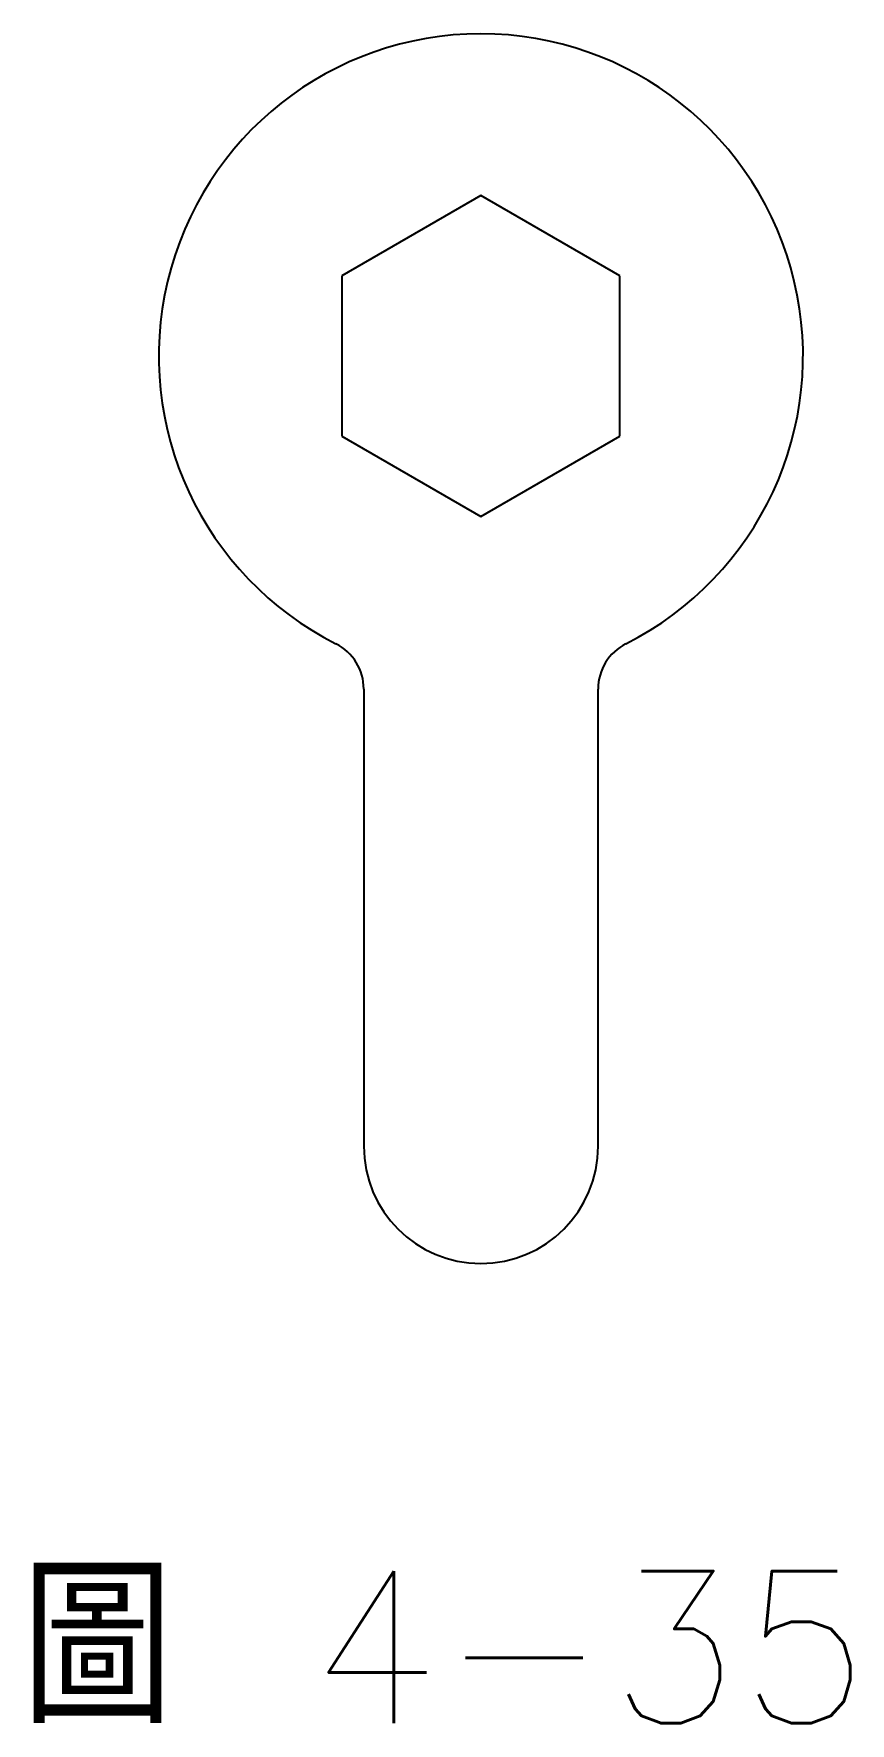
# Model space of a CAD drawing. Extents: x 109.9 to 126, y -83.3 to -50.
import ezdxf

# ---------------------------------------------------------------- set-up
doc = ezdxf.new("R2010")
doc.units = 0
doc.layers.add('輪廓線', color=7, linetype='CONTINUOUS')
doc.styles.add('CNS', font='txt.shx', dxfattribs={"width": 0.75, "height": 3, "bigfont": 'chineset.shx'})

msp = doc.modelspace()

# ---------------------------------------------------------------- linework, layer by layer
at = {"layer": '輪廓線'}
for p, q in [((118.752, -53.156), (116.012, -54.738)), ((121.491, -54.738), (118.752, -53.156)), ((116.012, -54.738), (116.012, -57.901)), ((121.491, -57.901), (121.491, -54.738)), ((116.012, -57.901), (118.752, -59.482)), ((118.752, -59.482), (121.491, -57.901)), ((116.442, -62.885), (116.442, -71.901)), ((121.062, -71.901), (121.062, -62.885))]:
    msp.add_line(p, q, dxfattribs=at)
for centre, radius, start, end in [((118.752, -56.319), 6.352, 296.7557, 243.2443), ((115.442, -62.885), 1, 0, 63.2443), ((122.062, -62.885), 1, 116.7557, 180), ((118.752, -71.901), 2.31, 180, 0)]:
    msp.add_arc(centre, radius, start, end, dxfattribs=at)

# ---------------------------------------------------------------- texts
at = {"layer": '輪廓線', "style": 'CNS'}
msp.add_text('圖 4-35', height=3, dxfattribs=at).set_placement((109.689, -83.274))

doc.saveas('drawing.dxf')
